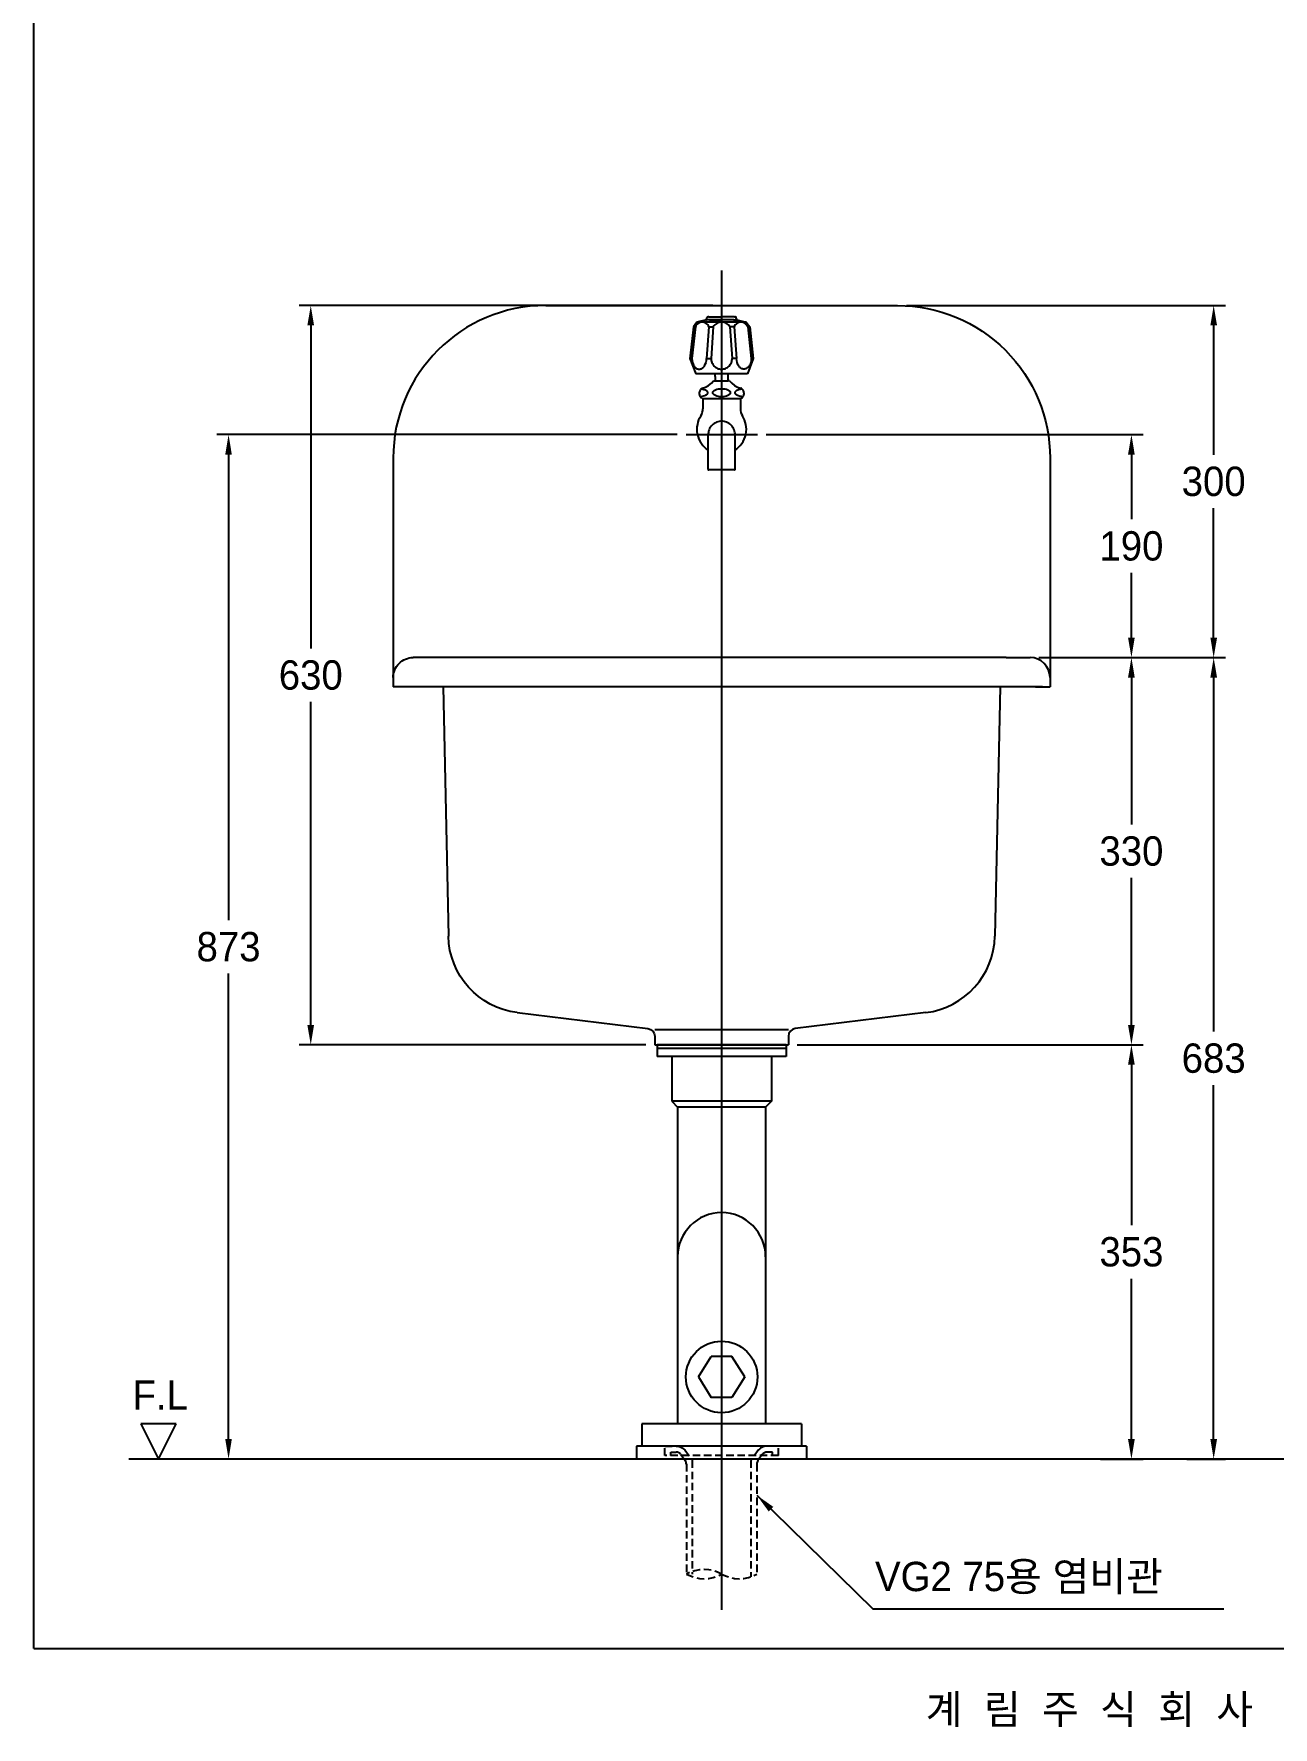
# Model space of a CAD drawing. Header units: millimetres. Extents: x 0 to 3705, y -67 to 2530.
# Drawn here: x 0 to 1057, y -67 to 1376 of the extents above; entities that cross this region are included whole.
import ezdxf
from ezdxf.enums import TextEntityAlignment as Align
from ezdxf.lldxf.tags import DXFTag

# ---------------------------------------------------------------- set-up
doc = ezdxf.new("R2010")
doc.units = ezdxf.units.MM
doc.linetypes.add('DASHED2', pattern=[9.525, 6.35, -3.175])
for name, color, linetype in [('TEXT', 7, 'Continuous'), ('내부선 및 부속', 4, 'Continuous'), ('도각라인', 255, 'Continuous'), ('외형선', 3, 'Continuous'), ('점선', 6, 'DASHED2'), ('중심선', 1, 'DASHED'), ('치수선', 7, 'Continuous')]:
    doc.layers.add(name, color=color, linetype=linetype)
doc.styles.add('____', font='')
doc.styles.add('타이틀', font='H2GTRM.TTF', dxfattribs={"height": 25})
doc.styles.get('____').set_extended_font_data('굴림')
tags = doc.linetypes.add('DASHDOT', pattern=[70, 31, -13, 13, -13]).pattern_tags.tags
tags[10:11] = [DXFTag(74, 4), DXFTag(75, 0), DXFTag(340, '0'), DXFTag(46, 0.0), DXFTag(50, 0.0), DXFTag(44, 0.0), DXFTag(45, 0.0)]
tags[8:9] = [DXFTag(74, 4), DXFTag(75, 0), DXFTag(340, '0'), DXFTag(46, 0.0), DXFTag(50, 0.0), DXFTag(44, 0.0), DXFTag(45, 0.0)]
tags[6:7] = [DXFTag(74, 4), DXFTag(75, 0), DXFTag(340, '0'), DXFTag(46, 0.0), DXFTag(50, 0.0), DXFTag(44, 0.0), DXFTag(45, 0.0)]
tags[4:5] = [DXFTag(74, 4), DXFTag(75, 0), DXFTag(340, '0'), DXFTag(46, 0.0), DXFTag(50, 0.0), DXFTag(44, 0.0), DXFTag(45, 0.0)]
tags = doc.linetypes.add('DASHED', pattern=[25.72, 12.86, -12.86]).pattern_tags.tags
tags[6:7] = [DXFTag(74, 4), DXFTag(75, 0), DXFTag(340, '0'), DXFTag(46, 0.0), DXFTag(50, 0.0), DXFTag(44, 0.0), DXFTag(45, 0.0)]
tags[4:5] = [DXFTag(74, 4), DXFTag(75, 0), DXFTag(340, '0'), DXFTag(46, 0.0), DXFTag(50, 0.0), DXFTag(44, 0.0), DXFTag(45, 0.0)]
doc.dimstyles.new('MSADIM', dxfattribs={"dimtxt": 33, "dimasz": 17, "dimexe": 10, "dimexo": 7.5, "dimgap": 10, "dimtad": 0, "dimtih": 1, "dimtoh": 1, "dimdec": 0, "dimzin": 1, "dimdsep": 46, "dimtxsty": '____', "dimcen": 11.25, "dimadec": 0, "dimazin": 0, "dimtfac": 1, "dimtdec": 0, "dimtix": 1, "dimtmove": 0, "dimatfit": 3, "dimfxl": 0, "dimtolj": 1, "dimtzin": 1, "dimarcsym": 0})

# ---------------------------------------------------------------- blocks, each defined once
blk = doc.blocks.new('*D3')
at = {"layer": '치수선', "color": 0, "linetype": 'Continuous', "lineweight": -2}
for p, q in [((578.9, 1144.5), (226.1, 1144.5)), ((236.1, 1127.5), (236.1, 852.3)), ((236.1, 531.5), (236.1, 806.7)), ((521.9, 514.5), (226.1, 514.5))]:
    blk.add_line(p, q, dxfattribs=at)
at = {"layer": '치수선', "color": 0, "linetype": 'Continuous'}
for points in [[(233.2, 1127.5), (238.9, 1127.5), (236.1, 1144.5)], [(233.2, 531.5), (238.9, 531.5), (236.1, 514.5)]]:
    blk.add_solid(points, dxfattribs=at)
at = {"layer": '치수선', "color": 0, "linetype": 'Continuous', "insert": (236.1, 829.5), "char_height": 25, "attachment_point": 5, "style": '____'}
blk.add_mtext('\\A1;630', dxfattribs=at)
blk = doc.blocks.new('*D4')
at = {"layer": '치수선', "color": 0, "linetype": 'Continuous', "lineweight": -2}
for p, q in [((548.6, 1034.5), (156, 1034.5)), ((166, 1017.5), (166, 620.8)), ((166, 178.5), (166, 575.2)), ((181.4, 161.5), (156, 161.5))]:
    blk.add_line(p, q, dxfattribs=at)
at = {"layer": '치수선', "color": 0, "linetype": 'Continuous'}
for points in [[(163.2, 1017.5), (168.8, 1017.5), (166, 1034.5)], [(163.2, 178.5), (168.8, 178.5), (166, 161.5)]]:
    blk.add_solid(points, dxfattribs=at)
at = {"layer": '치수선', "color": 0, "linetype": 'Continuous', "insert": (166, 598), "char_height": 25, "attachment_point": 5, "style": '____'}
blk.add_mtext('\\A1;873', dxfattribs=at)
blk = doc.blocks.new('*D5')
at = {"layer": '치수선', "color": 0, "linetype": 'Continuous', "lineweight": -2}
for p, q in [((624.5, 1034.5), (945.8, 1034.5)), ((935.8, 1017.5), (935.8, 962.3)), ((935.8, 861.5), (935.8, 916.6)), ((856.9, 844.5), (945.8, 844.5))]:
    blk.add_line(p, q, dxfattribs=at)
at = {"layer": '치수선', "color": 0, "linetype": 'Continuous'}
for points in [[(932.9, 1017.5), (938.6, 1017.5), (935.8, 1034.5)], [(932.9, 861.5), (938.6, 861.5), (935.8, 844.5)]]:
    blk.add_solid(points, dxfattribs=at)
at = {"layer": '치수선', "color": 0, "linetype": 'Continuous', "insert": (935.8, 939.5), "char_height": 25, "attachment_point": 5, "style": '____'}
blk.add_mtext('\\A1;190', dxfattribs=at)
blk = doc.blocks.new('*D6')
at = {"layer": '치수선', "color": 0, "linetype": 'Continuous', "lineweight": -2}
for p, q in [((856.9, 844.5), (945.8, 844.5)), ((935.8, 827.5), (935.8, 702.3)), ((935.8, 531.5), (935.8, 656.7)), ((650.9, 514.5), (945.8, 514.5))]:
    blk.add_line(p, q, dxfattribs=at)
at = {"layer": '치수선', "color": 0, "linetype": 'Continuous'}
for points in [[(932.9, 827.5), (938.6, 827.5), (935.8, 844.5)], [(932.9, 531.5), (938.6, 531.5), (935.8, 514.5)]]:
    blk.add_solid(points, dxfattribs=at)
at = {"layer": '치수선', "color": 0, "linetype": 'Continuous', "insert": (935.8, 679.5), "char_height": 25, "attachment_point": 5, "style": '____'}
blk.add_mtext('\\A1;330', dxfattribs=at)
blk = doc.blocks.new('*D7')
at = {"layer": '치수선', "color": 0, "linetype": 'Continuous', "lineweight": -2}
for p, q in [((650.9, 514.5), (945.8, 514.5)), ((935.8, 497.5), (935.8, 360.8)), ((935.8, 178.5), (935.8, 315.2)), ((909.5, 161.5), (945.8, 161.5))]:
    blk.add_line(p, q, dxfattribs=at)
at = {"layer": '치수선', "color": 0, "linetype": 'Continuous'}
for points in [[(932.9, 497.5), (938.6, 497.5), (935.8, 514.5)], [(932.9, 178.5), (938.6, 178.5), (935.8, 161.5)]]:
    blk.add_solid(points, dxfattribs=at)
at = {"layer": '치수선', "color": 0, "linetype": 'Continuous', "insert": (935.8, 338), "char_height": 25, "attachment_point": 5, "style": '____'}
blk.add_mtext('\\A1;353', dxfattribs=at)
blk = doc.blocks.new('*D8')
at = {"layer": '치수선', "color": 0, "linetype": 'Continuous', "lineweight": -2}
for p, q in [((743.9, 1144.5), (1015.9, 1144.5)), ((1005.9, 1127.5), (1005.9, 1017.3)), ((1005.9, 861.5), (1005.9, 971.7)), ((856.9, 844.5), (1015.9, 844.5))]:
    blk.add_line(p, q, dxfattribs=at)
at = {"layer": '치수선', "color": 0, "linetype": 'Continuous'}
for points in [[(1003.1, 1127.5), (1008.8, 1127.5), (1005.9, 1144.5)], [(1003.1, 861.5), (1008.8, 861.5), (1005.9, 844.5)]]:
    blk.add_solid(points, dxfattribs=at)
at = {"layer": '치수선', "color": 0, "linetype": 'Continuous', "insert": (1005.9, 994.5), "char_height": 25, "attachment_point": 5, "style": '____'}
blk.add_mtext('\\A1;300', dxfattribs=at)
blk = doc.blocks.new('*D9')
at = {"layer": '치수선', "color": 0, "linetype": 'Continuous', "lineweight": -2}
for p, q in [((856.9, 844.5), (1015.9, 844.5)), ((1005.9, 827.5), (1005.9, 525.8)), ((1005.9, 178.5), (1005.9, 480.2)), ((982.9, 161.5), (1015.9, 161.5))]:
    blk.add_line(p, q, dxfattribs=at)
at = {"layer": '치수선', "color": 0, "linetype": 'Continuous'}
for points in [[(1003.1, 827.5), (1008.8, 827.5), (1005.9, 844.5)], [(1003.1, 178.5), (1008.8, 178.5), (1005.9, 161.5)]]:
    blk.add_solid(points, dxfattribs=at)
at = {"layer": '치수선', "color": 0, "linetype": 'Continuous', "insert": (1005.9, 503), "char_height": 25, "attachment_point": 5, "style": '____'}
blk.add_mtext('\\A1;683', dxfattribs=at)

msp = doc.modelspace()

# ---------------------------------------------------------------- linework, layer by layer
at = {"layer": '내부선 및 부속', "linetype": 'Continuous'}
for p, q in [((562.4, 1126.3), (559.6, 1101.6)), ((564.1, 1126.3), (561.1, 1099.3)), ((565.4, 1130.3), (562.4, 1126.3)), ((564.1, 1126.3), (562.4, 1126.3)), ((573.4, 1132.3), (565.4, 1130.3)), ((573.4, 1130.3), (565.4, 1130.3)), ((576, 1132.3), (573.4, 1132.3)), ((586.4, 1132.3), (573.4, 1132.3)), ((607.4, 1130.3), (573.4, 1130.3)), ((573.5, 1132.7), (573.8, 1134.1)), ((575.6, 1126.3), (573.5, 1099.3)), ((576.3, 1132.3), (573.8, 1132.3)), ((575.4, 1134.8), (574.8, 1134.8)), ((575.4, 1134.8), (586.4, 1134.8)), ((575.5, 1126.3), (579.3, 1126.3)), ((576, 1132.3), (576.3, 1132.3)), ((576, 1132.3), (586.4, 1132.3)), ((579.2, 1126.3), (577.4, 1099.3)), ((578.6, 1132.3), (581.2, 1132.3)), ((578.6, 1132.3), (586.4, 1132.3)), ((581.2, 1132.3), (586.4, 1132.3)), ((597.4, 1134.8), (586.4, 1134.8)), ((596.8, 1132.3), (586.4, 1132.3)), ((591.6, 1132.3), (586.4, 1132.3)), ((594.1, 1132.3), (586.4, 1132.3)), ((597.3, 1126.3), (593.5, 1126.3)), ((593.5, 1126.3), (595.3, 1099.3)), ((596.8, 1132.3), (596.5, 1132.3)), ((596.5, 1132.3), (599, 1132.3)), ((596.8, 1132.3), (599.4, 1132.3)), ((596.8, 1132.3), (599.4, 1132.3)), ((597.2, 1126.3), (599.2, 1099.3)), ((597.4, 1134.8), (597.9, 1134.8)), ((599.3, 1132.7), (598.9, 1134.1)), ((599.4, 1132.3), (607.4, 1130.3)), ((607.4, 1130.3), (610.4, 1126.3)), ((608.6, 1126.3), (610.4, 1126.3)), ((608.6, 1126.3), (611.6, 1099.3)), ((610.4, 1126.3), (613.4, 1099.3)), ((559.6, 1101.6), (559.4, 1099.3)), ((561.1, 1099.3), (559.4, 1099.3)), ((559.4, 1099.3), (564.4, 1086.3)), ((573.5, 1099.3), (577.4, 1099.3)), ((599.2, 1099.3), (595.3, 1099.3)), ((613.4, 1099.3), (608.4, 1086.3)), ((611.6, 1099.3), (613.4, 1099.3)), ((586.4, 1086.3), (564.4, 1086.3)), ((580.9, 1084.1), (580.9, 1086.3)), ((580.9, 1084.1), (580.9, 1080.3)), ((608.4, 1086.3), (586.4, 1086.3)), ((591.9, 1080.3), (591.9, 1086.3)), ((579.6, 1080.3), (580.6, 1080.3)), ((580.6, 1080.3), (580.9, 1080.3)), ((580.9, 1080.3), (591.9, 1080.3)), ((592.1, 1080.3), (591.9, 1080.3)), ((593.1, 1080.3), (592.1, 1080.3)), ((569.7, 1065.3), (603.1, 1065.3)), ((570.4, 1065.3), (570.4, 1056.5)), ((602.4, 1065.3), (602.4, 1056.5)), ((574.9, 1005), (574.9, 1034.3)), ((597.9, 1005), (597.9, 1034.3)), ((597.4, 1004.5), (575.4, 1004.5)), ((829, 844.5), (323.4, 844.5)), ((829, 844.5), (849.4, 844.5)), ((529.4, 527.5), (643.4, 527.5)), ((531.4, 514.5), (531.4, 504.5)), ((641.4, 511.4), (531.4, 511.4)), ((641.4, 514.5), (641.4, 504.5)), ((641.4, 504.5), (531.4, 504.5)), ((543.9, 504.5), (543.9, 466.5)), ((628.9, 504.5), (628.9, 466.5)), ((628.9, 466.5), (543.9, 466.5)), ((543.9, 466.5), (548.9, 461.5)), ((628.9, 466.5), (623.9, 461.5)), ((548.9, 461.5), (548.9, 191.5)), ((623.9, 461.5), (548.9, 461.5)), ((623.9, 461.5), (623.9, 191.5)), ((566.6, 231.5), (577.6, 249)), ((595.1, 249), (577.6, 249)), ((606.1, 231.5), (595.1, 249)), ((566.6, 231.5), (577.6, 214)), ((606.1, 231.5), (595.1, 214)), ((595.1, 214), (577.6, 214)), ((654.4, 191.5), (518.4, 191.5)), ((518.4, 191.5), (518.4, 172.5)), ((654.4, 191.5), (654.4, 172.5)), ((658.9, 172.5), (513.9, 172.5)), ((513.9, 172.5), (513.9, 161.5)), ((658.9, 172.5), (658.9, 161.5))]:
    msp.add_line(p, q, dxfattribs=at)
at = {"layer": '내부선 및 부속', "linetype": 'Continuous', "flags": 128}
for points in [[(575.6, 1126.3), (575.2, 1127.1), (574.7, 1127.9), (574.1, 1128.6), (573.3, 1129.2), (572.5, 1129.7), (571.6, 1130), (570.7, 1130.2), (569.8, 1130.3), (569, 1130.2), (568.1, 1130), (567.2, 1129.7), (566.3, 1129.2), (565.6, 1128.6), (565, 1127.9), (564.5, 1127.1), (564.1, 1126.3)], [(573.5, 1132.7), (573.5, 1132.6), (573.5, 1132.6), (573.5, 1132.6), (573.5, 1132.5), (573.5, 1132.5), (573.5, 1132.5), (573.5, 1132.4), (573.5, 1132.4), (573.5, 1132.4), (573.6, 1132.4), (573.6, 1132.3), (573.6, 1132.3), (573.7, 1132.3), (573.7, 1132.3), (573.7, 1132.3), (573.8, 1132.3)], [(574.8, 1134.8), (574.7, 1134.8), (574.5, 1134.7), (574.3, 1134.7), (574.2, 1134.6), (574.1, 1134.5), (574, 1134.3), (573.9, 1134.2), (573.8, 1134.1)], [(593.5, 1126.3), (592.9, 1127.1), (592.2, 1127.9), (591.4, 1128.6), (590.5, 1129.2), (589.5, 1129.7), (588.5, 1130), (587.4, 1130.2), (586.4, 1130.3), (585.3, 1130.2), (584.3, 1130), (583.3, 1129.7), (582.3, 1129.2), (581.4, 1128.6), (580.6, 1127.9), (579.8, 1127.1), (579.3, 1126.3)], [(608.6, 1126.3), (608.3, 1127.1), (607.8, 1127.9), (607.1, 1128.6), (606.4, 1129.2), (605.6, 1129.7), (604.7, 1130), (603.8, 1130.2), (602.9, 1130.3), (602, 1130.2), (601.1, 1130), (600.2, 1129.7), (599.4, 1129.2), (598.7, 1128.6), (598, 1127.9), (597.5, 1127.1), (597.2, 1126.3)], [(598.9, 1134.1), (598.9, 1134.2), (598.8, 1134.3), (598.7, 1134.5), (598.5, 1134.6), (598.4, 1134.7), (598.2, 1134.7), (598.1, 1134.8), (597.9, 1134.8)], [(599, 1132.3), (599, 1132.3), (599.1, 1132.3), (599.1, 1132.3), (599.1, 1132.3), (599.1, 1132.3), (599.2, 1132.4), (599.2, 1132.4), (599.2, 1132.4), (599.2, 1132.4), (599.3, 1132.5), (599.3, 1132.5), (599.3, 1132.5), (599.3, 1132.6), (599.3, 1132.6), (599.3, 1132.6), (599.3, 1132.7)], [(561.1, 1099.3), (561.2, 1097.7), (561.5, 1096), (562.1, 1094.4), (562.5, 1093.6), (562.9, 1092.9), (563.4, 1092.3), (563.9, 1091.7), (564.5, 1091.3), (565, 1090.9), (565.6, 1090.6), (566.2, 1090.4), (566.7, 1090.3), (567.3, 1090.3), (567.9, 1090.3), (568.4, 1090.4), (569, 1090.6), (569.6, 1090.9), (570.2, 1091.3), (570.7, 1091.7), (571.2, 1092.3), (571.7, 1092.9), (572.1, 1093.6), (572.5, 1094.4), (573.1, 1096), (573.4, 1097.7), (573.5, 1099.3)], [(577.4, 1099.3), (577.5, 1098.4), (577.6, 1097.6), (577.8, 1096.7), (578.1, 1095.8), (578.5, 1095), (578.9, 1094.3), (579.4, 1093.6), (580, 1092.9), (580.7, 1092.3), (581.4, 1091.8), (582.1, 1091.3), (582.9, 1090.9), (583.8, 1090.6), (584.6, 1090.4), (585.5, 1090.3), (586.4, 1090.3), (587.2, 1090.3), (588.1, 1090.4), (589, 1090.6), (589.8, 1090.9), (590.6, 1091.3), (591.4, 1091.8), (592.1, 1092.3), (592.7, 1092.9), (593.3, 1093.6), (593.8, 1094.3), (594.3, 1095), (594.7, 1095.8), (595, 1096.7), (595.2, 1097.6), (595.3, 1098.4), (595.3, 1099.3)], [(611.6, 1099.3), (611.5, 1097.6), (611.2, 1096), (610.6, 1094.3), (610.3, 1093.6), (609.8, 1092.9), (609.4, 1092.3), (608.8, 1091.7), (608.3, 1091.3), (607.7, 1090.9), (607.1, 1090.6), (606.6, 1090.4), (606, 1090.3), (605.4, 1090.3), (604.9, 1090.3), (604.3, 1090.4), (603.7, 1090.6), (603.2, 1090.9), (602.6, 1091.3), (602, 1091.7), (601.5, 1092.3), (601.1, 1092.9), (600.6, 1093.6), (600.2, 1094.3), (599.7, 1096), (599.3, 1097.6), (599.2, 1099.3)], [(570, 1074), (569.5, 1073.7), (568.9, 1073.3), (568.5, 1072.8), (568.1, 1072.3), (567.7, 1071.7), (567.5, 1071), (567.3, 1070.4), (567.3, 1069.8), (567.3, 1069.1), (567.4, 1068.5), (567.6, 1067.8), (567.8, 1067.2), (568.2, 1066.6), (568.6, 1066.1), (569.1, 1065.7), (569.6, 1065.3)], [(569.2, 1073.5), (570.3, 1073.3), (571.3, 1073), (572.3, 1072.6), (573.1, 1072.2), (573.4, 1072), (573.7, 1071.7), (573.9, 1071.5), (574.1, 1071.2), (574.3, 1070.9), (574.4, 1070.7), (574.4, 1070.4), (574.5, 1070.2), (574.4, 1069.9), (574.4, 1069.6), (574.2, 1069.3), (574, 1069.1), (573.8, 1068.8), (573.5, 1068.5), (573.1, 1068.2), (572.7, 1068), (571.7, 1067.5), (570.6, 1067.2), (569.4, 1066.9), (568.1, 1066.8)], [(570, 1074), (572.7, 1075), (575.3, 1076.4), (577.7, 1078.2), (579.6, 1080.3)], [(593.9, 1070.2), (593.8, 1070), (593.8, 1069.9), (593.8, 1069.7), (593.7, 1069.6), (593.6, 1069.2), (593.3, 1068.9), (593, 1068.6), (592.6, 1068.3), (592.2, 1068), (591.7, 1067.8), (590.5, 1067.3), (589.1, 1067), (587.7, 1066.8), (585, 1066.8), (583.6, 1067), (582.3, 1067.3), (581.1, 1067.8), (580.6, 1068), (580.1, 1068.3), (579.7, 1068.6), (579.4, 1068.9), (579.2, 1069.2), (579, 1069.6), (579, 1069.7), (578.9, 1069.9), (578.9, 1070), (578.9, 1070.2), (578.9, 1070.3), (578.9, 1070.5), (579, 1070.7), (579, 1070.8), (579.2, 1071.1), (579.4, 1071.5), (579.7, 1071.8), (580.1, 1072.1), (580.6, 1072.4), (581.1, 1072.6), (582.3, 1073.1), (583.6, 1073.4), (585, 1073.6), (587.7, 1073.6), (589.1, 1073.4), (590.5, 1073.1), (591.7, 1072.6), (592.2, 1072.4), (592.6, 1072.1), (593, 1071.8), (593.3, 1071.5), (593.6, 1071.1), (593.7, 1070.8), (593.8, 1070.7), (593.8, 1070.5), (593.8, 1070.3), (593.9, 1070.2)], [(593.1, 1080.3), (595.1, 1078.2), (597.4, 1076.4), (600, 1075), (602.7, 1074)], [(604.6, 1066.8), (603.3, 1066.9), (602.1, 1067.1), (600.9, 1067.5), (599.8, 1067.9), (599.4, 1068.2), (599, 1068.4), (598.6, 1068.7), (598.4, 1069), (598.2, 1069.3), (598, 1069.6), (598, 1069.8), (598, 1069.9), (597.9, 1070.1), (597.9, 1070.2), (598, 1070.4), (598, 1070.7), (598.1, 1071), (598.3, 1071.2), (598.5, 1071.5), (598.8, 1071.8), (599.1, 1072), (599.4, 1072.3), (600.3, 1072.7), (601.3, 1073.1), (602.4, 1073.3), (603.5, 1073.5)], [(603.1, 1065.3), (603.6, 1065.7), (604.1, 1066.1), (604.5, 1066.6), (604.9, 1067.2), (605.2, 1067.8), (605.4, 1068.5), (605.5, 1069.1), (605.5, 1069.8), (605.4, 1070.4), (605.2, 1071), (605, 1071.7), (604.7, 1072.3), (604.3, 1072.8), (603.8, 1073.3), (603.3, 1073.7), (602.7, 1074)], [(568.6, 1050.6), (569.4, 1051.9), (569.9, 1053.4), (570.3, 1055), (570.4, 1056.5)], [(602.4, 1056.5), (602.5, 1055), (602.8, 1053.4), (603.4, 1051.9), (604.1, 1050.6)], [(568.6, 1050.6), (567.7, 1048.9), (566.8, 1047.1), (566.2, 1045.2), (565.7, 1043.2), (565.3, 1041.1), (565.2, 1039), (565.4, 1036.8), (565.7, 1034.7), (566.3, 1032.6), (567.1, 1030.6), (568, 1028.6), (569.2, 1026.9), (570.4, 1025.2), (571.8, 1023.8), (573.3, 1022.5), (574.9, 1021.4)], [(597.9, 1034.3), (597.8, 1035.4), (597.7, 1036.4), (597.4, 1037.5), (597.1, 1038.6), (596.6, 1039.6), (596, 1040.6), (595.3, 1041.6), (594.5, 1042.5), (593.6, 1043.3), (592.7, 1044), (591.7, 1044.6), (590.6, 1045), (589.5, 1045.4), (588.5, 1045.6), (587.4, 1045.8), (586.4, 1045.8), (585.3, 1045.8), (584.3, 1045.6), (583.2, 1045.4), (582.1, 1045), (581.1, 1044.6), (580.1, 1044), (579.1, 1043.3), (578.2, 1042.5), (577.4, 1041.6), (576.7, 1040.6), (576.2, 1039.6), (575.7, 1038.6), (575.3, 1037.5), (575.1, 1036.4), (574.9, 1035.4), (574.9, 1034.3)], [(597.9, 1021.4), (599.4, 1022.5), (600.9, 1023.8), (602.3, 1025.2), (603.6, 1026.9), (604.7, 1028.6), (605.7, 1030.6), (606.5, 1032.6), (607, 1034.7), (607.4, 1036.8), (607.5, 1039), (607.4, 1041.1), (607.1, 1043.2), (606.6, 1045.2), (605.9, 1047.1), (605.1, 1048.9), (604.1, 1050.6)], [(574.9, 1005), (574.9, 1004.9), (574.9, 1004.9), (574.9, 1004.9), (574.9, 1004.8), (574.9, 1004.8), (575, 1004.7), (575, 1004.7), (575, 1004.6), (575.1, 1004.6), (575.1, 1004.6), (575.1, 1004.5), (575.2, 1004.5), (575.2, 1004.5), (575.3, 1004.5), (575.3, 1004.5), (575.4, 1004.5)], [(597.4, 1004.5), (597.4, 1004.5), (597.5, 1004.5), (597.5, 1004.5), (597.6, 1004.5), (597.6, 1004.5), (597.6, 1004.6), (597.7, 1004.6), (597.7, 1004.6), (597.8, 1004.7), (597.8, 1004.7), (597.8, 1004.8), (597.8, 1004.8), (597.9, 1004.9), (597.9, 1004.9), (597.9, 1004.9), (597.9, 1005)]]:
    msp.add_lwpolyline(points, dxfattribs=at)
msp.add_lwpolyline([(306.4, 827.5, -0.414214), (323.4, 844.5)], format="xyb", dxfattribs=at)
at = {"layer": '내부선 및 부속', "linetype": 'Continuous'}
msp.add_circle((586.4, 231.5), 30.5, dxfattribs=at)
for centre, radius, end in [((849.4, 827.5), 17, 90), ((586.4, 334), 37.5, 180)]:
    msp.add_arc(centre, radius, 360, end, dxfattribs=at)
at = {"layer": '도각라인', "color": 7}
for q in [(0, 2530), (1800, 0)]:
    msp.add_line((0, 0), q, dxfattribs=at)
at = {"layer": '외형선', "linetype": 'Continuous'}
for p, q in [((436.4, 1144.5), (736.4, 1144.5)), ((306.4, 1014.5), (306.4, 819.5)), ((866.4, 1014.5), (866.4, 819.5)), ((860.1, 819.5), (306.4, 819.5)), ((348.9, 819.5), (353.4, 607.1)), ((823.8, 819.5), (819.3, 607.1)), ((853.9, 819.5), (866.4, 819.5)), ((412.2, 542), (523.5, 528.4)), ((760.5, 542), (649.2, 528.4)), ((529.4, 521.8), (529.4, 514.5)), ((643.4, 521.8), (643.4, 514.5)), ((529.4, 514.5), (643.4, 514.5)), ((641.4, 514.5), (531.4, 514.5)), ((121.3, 191.5), (91.3, 191.5)), ((91.3, 191.5), (106.3, 161.5)), ((106.3, 161.5), (121.3, 191.5)), ((1555.5, 161.5), (80.9, 161.5))]:
    msp.add_line(p, q, dxfattribs=at)
at = {"layer": '외형선', "linetype": 'Continuous', "flags": 128}
for points in [[(736.4, 1144.5, -0.414214), (866.4, 1014.5)], [(736.4, 1144.5, -0.414214), (866.4, 1014.5)], [(412.2, 542, -0.372924), (353.4, 607.1)], [(523.5, 528.4, -0.378963), (529.4, 521.8)]]:
    msp.add_lwpolyline(points, format="xyb", dxfattribs=at)
at = {"layer": '외형선', "linetype": 'Continuous'}
for centre, radius, start, end in [((436.4, 1014.5), 130, 90, 180), ((752.4, 608.5), 67, 276.9801, 358.7881), ((650, 521.8), 6.64, 96.9805, 180), ((650, 521.8), 6.64, 96.9805, 180)]:
    msp.add_arc(centre, radius, start, end, dxfattribs=at)
at = {"layer": '점선'}
for p, q in [((538, 164.5), (538, 172.5)), ((538, 172.5), (547.6, 172.5)), ((634.8, 164.5), (538, 164.5)), ((543, 167.5), (547.6, 167.5)), ((543, 164.5), (543, 167.5)), ((547.6, 172.5), (548.8, 172.4)), ((548.8, 172.4), (549.9, 172.2)), ((549.9, 172.2), (551.1, 171.9)), ((551.1, 171.9), (552.2, 171.4)), ((551.7, 165.4), (555.4, 160.3)), ((552.2, 171.4), (553.2, 170.8)), ((553.2, 170.8), (554.1, 170.1)), ((554.1, 170.1), (555, 169.3)), ((555, 169.3), (561, 161.1)), ((555.8, 159.6), (555.4, 160.3)), ((556.1, 158.9), (555.8, 159.6)), ((556.3, 158.1), (556.1, 158.9)), ((561, 161.1), (561.2, 160.9)), ((561.2, 160.9), (561.3, 160.6)), ((561.3, 160.6), (561.3, 160.3)), ((561.3, 160.3), (561.4, 63.5)), ((611.5, 160.6), (611.4, 160.3)), ((611.4, 160.3), (611.4, 61.3)), ((611.6, 160.9), (611.5, 160.6)), ((611.8, 161.1), (611.6, 160.9)), ((617.8, 169.3), (611.8, 161.1)), ((621.1, 165.4), (617.3, 160.3)), ((618.6, 170.1), (617.8, 169.3)), ((619.6, 170.8), (618.6, 170.1)), ((620.6, 171.4), (619.6, 170.8)), ((621.7, 171.9), (620.6, 171.4)), ((621.4, 165.9), (621.1, 165.4)), ((621.9, 166.3), (621.4, 165.9)), ((622.8, 172.2), (621.7, 171.9)), ((622.3, 166.6), (621.9, 166.3)), ((622.9, 166.9), (622.3, 166.6)), ((624, 172.4), (622.8, 172.2)), ((623.4, 167.2), (622.9, 166.9)), ((624, 167.3), (623.4, 167.2)), ((625.1, 172.5), (624, 172.4)), ((624.6, 167.4), (624, 167.3)), ((625.1, 167.5), (624.6, 167.4)), ((634.8, 172.5), (625.1, 172.5)), ((629.7, 167.5), (625.1, 167.5)), ((629.7, 164.5), (629.7, 167.5)), ((634.8, 164.5), (634.8, 172.5)), ((556.4, 157.3), (556.3, 158.1)), ((556.4, 157.3), (556.4, 63.5)), ((616.4, 157.3), (616.4, 63.5))]:
    msp.add_line(p, q, dxfattribs=at)
at = {"layer": '점선', "flags": 128}
for points in [[(551.7, 165.4), (551.3, 165.9), (550.9, 166.3), (550.4, 166.6), (549.9, 166.9), (549.3, 167.2), (548.8, 167.3), (548.2, 167.4), (547.6, 167.5)], [(617.3, 160.3), (616.9, 159.6), (616.6, 158.9), (616.4, 158.1), (616.4, 157.3)], [(586.4, 63.5), (583, 65.2), (579.3, 66.4), (575.4, 67.2), (571.4, 67.5), (567.4, 67.2), (563.5, 66.4), (559.8, 65.2), (556.4, 63.5)], [(556.4, 63.5), (559.8, 61.9), (563.5, 60.6), (567.4, 59.8), (571.4, 59.6), (575.4, 59.8), (579.3, 60.6), (583, 61.9), (586.4, 63.5)], [(586.4, 63.5), (589.8, 61.9), (593.5, 60.6), (597.4, 59.8), (601.4, 59.6), (605.4, 59.8), (609.3, 60.6), (613, 61.9), (616.4, 63.5)]]:
    msp.add_lwpolyline(points, dxfattribs=at)
at = {"layer": '중심선', "linetype": 'DASHDOT'}
for p, q in [((586.4, 1174.4), (586.4, 33.1)), ((556.1, 1034.5), (617, 1034.5))]:
    msp.add_line(p, q, dxfattribs=at)

# ---------------------------------------------------------------- texts
at = {"layer": 'TEXT', "style": '타이틀'}
msp.add_text('F.L', height=25, dxfattribs=at).set_placement((107.7, 216.1), align=Align.MIDDLE)
msp.add_text('계  림  주  식  회  사', height=25, dxfattribs=at).set_placement((900, -51.7), align=Align.MIDDLE_CENTER)
at = {"layer": 'TEXT', "insert": (717.2, 74), "char_height": 25, "width": 380.447, "attachment_point": 1, "line_spacing_factor": 0.963855, "style": '타이틀'}
msp.add_mtext('\\A1;VG2 75용 염비관', dxfattribs=at)

# ---------------------------------------------------------------- dimensions: what is measured, and where the dimension line sits
at = {"layer": '치수선', "linetype": 'Continuous'}
for base, p1, p2, picture, middle in [((236.1, 1144.5), (529.4, 514.5), (586.4, 1144.5), '*D3', (236.1, 829.5)), ((1005.9, 844.5), (736.4, 1144.5), (849.4, 844.5), '*D8', (1005.9, 994.5)), ((166, 161.5), (556.1, 1034.5), (188.9, 161.5), '*D4', (166, 598))]:
    dim = msp.add_linear_dim(base=base, p1=p1, p2=p2, angle=90, dimstyle='MSADIM', override={"dimtxt": 25}, dxfattribs=at)
    dim.commit()
    dim.dimension.update_dxf_attribs({"geometry": picture, "text_midpoint": middle, "dimtype": 160})
for base, p1, p2, picture, middle in [((935.8, 844.5), (617, 1034.5), (849.4, 844.5), '*D5', (935.8, 939.5)), ((935.8, 514.5), (849.4, 844.5), (643.4, 514.5), '*D6', (935.8, 679.5)), ((1005.9, 161.5), (849.4, 844.5), (975.4, 161.5), '*D9', (1005.9, 503)), ((935.8, 161.5), (643.4, 514.5), (902, 161.5), '*D7', (935.8, 338))]:
    dim = msp.add_linear_dim(base=base, p1=p1, p2=p2, angle=90, dimstyle='MSADIM', override={"dimtxt": 25}, dxfattribs=at)
    dim.commit()
    dim.dimension.update_dxf_attribs({"geometry": picture, "text_midpoint": middle})

# ---------------------------------------------------------------- leaders
msp.add_leader([(616.4, 130.7), (715.2, 33.8), (1014.6, 33.8)], dimstyle='MSADIM', override={"dimtxt": 25}, dxfattribs=at)

doc.saveas('drawing.dxf')
